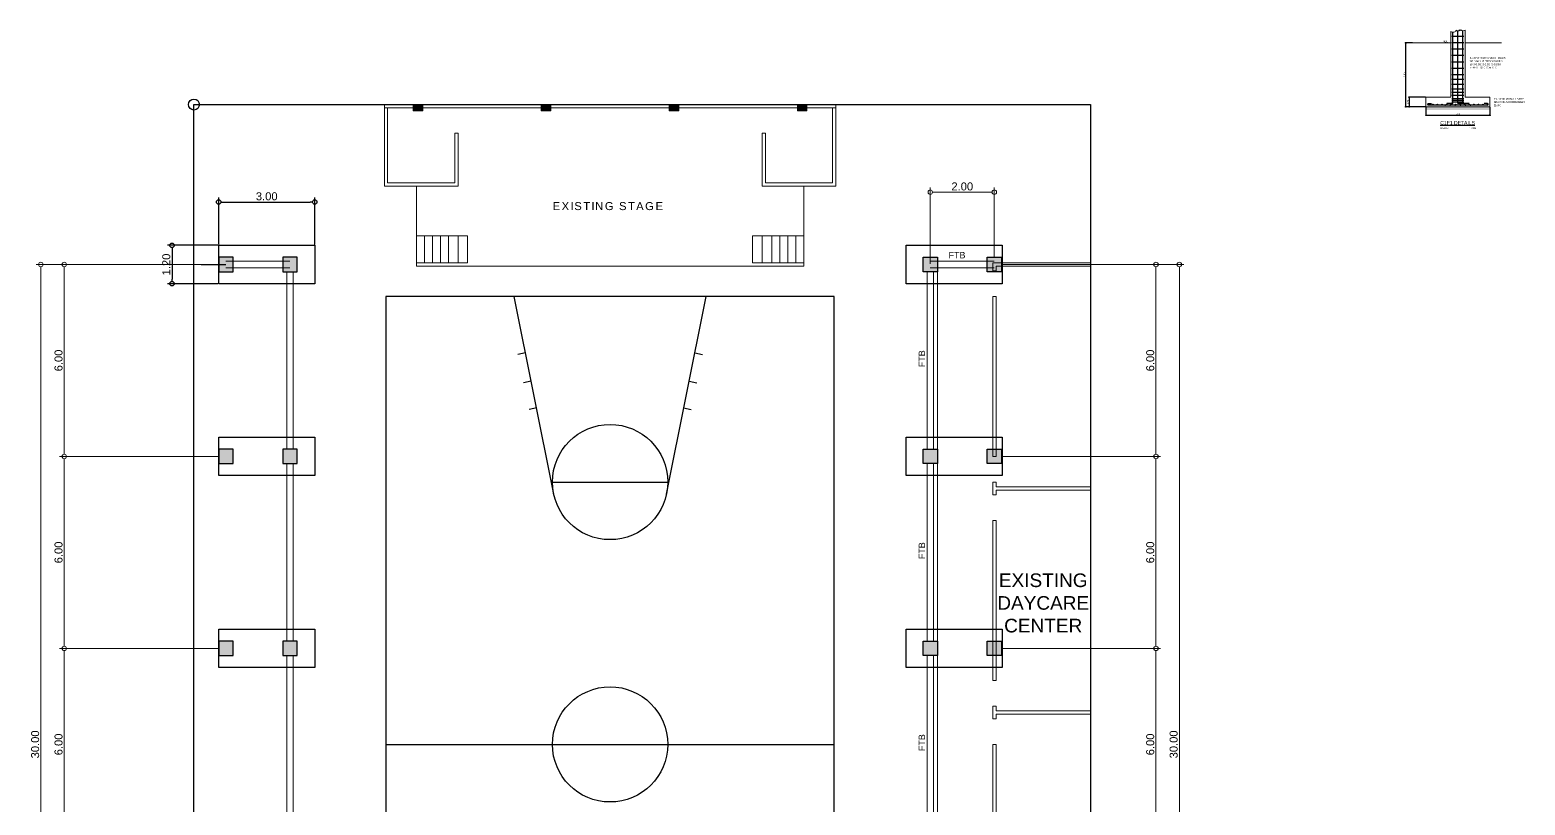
# Model space of a CAD drawing. Header units: inches. Extents: x -1369 to 1198, y -366 to 1398.
# Drawn here: x -716.52 to -669.82, y -51.2 to -26.97 of the extents above; entities that cross this region are included whole.
import ezdxf

# ---------------------------------------------------------------- set-up
doc = ezdxf.new("R2010")
doc.units = ezdxf.units.IN
doc.header["$MEASUREMENT"] = 0
doc.layers.add('BEAM', color=7, linetype='Continuous', lineweight=30, true_color=0x3838ff)
for name, color, linetype, lineweight in [('BLK_BDY', 11, 'Continuous', 13), ('dim.', 10, 'Continuous', 15), ('dimension', 1, 'Continuous', 20), ('FIXTURES AND FURNITURES', 1, 'Continuous', 20), ('FOOTING', 7, 'Continuous', 30)]:
    doc.layers.add(name, color=color, linetype=linetype, lineweight=lineweight)
for name, color, linetype in [('BUILDING', 40, 'Continuous'), ('COLM2', 7, 'Continuous'), ('dim', 8, 'Continuous'), ('FLOOR-pattern', 7, 'Continuous'), ('S-DIM', 7, 'Continuous'), ('txt', 7, 'Continuous'), ('wall', 7, 'Continuous')]:
    doc.layers.add(name, color=color, linetype=linetype)
doc.layers.add('col', color=7, linetype='Continuous', true_color=0x0a0aff)
doc.styles.get("Standard").update_dxf_attribs({"font": 'arial.ttf'})
doc.dimstyles.new('20', dxfattribs={"dimtxt": 0.05, "dimasz": 0.02, "dimexe": 0.013, "dimexo": 0.0125, "dimgap": 0.0125, "dimtad": 1, "dimzin": 0, "dimdsep": 46, "dimtxsty": 'Standard', "dimblk": 'DOTBLANK', "dimcen": 0.09, "dimclrd": 256, "dimclre": 256, "dimadec": 0, "dimazin": 0, "dimtfac": 1, "dimtix": 1, "dimtofl": 0, "dimtmove": 0, "dimatfit": 3, "dimfxl": 1, "dimtolj": 1, "dimtzin": 0, "dimlwd": -1, "dimlwe": -1, "dimarcsym": 0})
doc.dimstyles.get("Standard").update_dxf_attribs({"dimtxt": 0.25, "dimasz": 0.14, "dimexe": 0.145, "dimexo": 0.025, "dimgap": 0.05, "dimtad": 1, "dimzin": 0, "dimdsep": 46, "dimtxsty": 'Standard', "dimblk": 'DOTBLANK', "dimcen": 0.09, "dimclrd": 256, "dimclre": 256, "dimaunit": 1, "dimadec": 5, "dimazin": 0, "dimtfac": 1, "dimtix": 1, "dimtofl": 0, "dimtmove": 0, "dimatfit": 3, "dimfxl": 0, "dimtolj": 1, "dimtzin": 0, "dimlwd": -1, "dimlwe": -1, "dimarcsym": 0})

# ---------------------------------------------------------------- blocks, each defined once
blk = doc.blocks.new('bc')
at = {"color": 8, "true_color": 0x808080}
blk.add_lwpolyline([(7, 14), (-7, 14), (-7, -14), (7, -14)], close=True, dxfattribs=at)
for points in [[(-1.759, 7.817), (-3, 14)], [(1.759, 7.817), (3, 14)], [(-2.646, 12.235), (-2.887, 12.187)], [(2.646, 12.235), (2.887, 12.187)], [(-2.469, 11.353), (-2.71, 11.304)], [(2.469, 11.353), (2.71, 11.304)], [(-2.291, 10.52), (-2.532, 10.472)], [(2.291, 10.52), (2.532, 10.472)], [(1.8, 8.2), (-1.8, 8.2)], [(7, 0), (-7, 0)], [(-1.759, -7.817), (-3, -14)], [(1.759, -7.817), (3, -14)], [(1.8, -8.2), (-1.8, -8.2)], [(-2.291, -10.52), (-2.532, -10.472)], [(2.291, -10.52), (2.532, -10.472)], [(-2.469, -11.353), (-2.71, -11.304)], [(2.469, -11.353), (2.71, -11.304)], [(-2.646, -12.235), (-2.887, -12.187)], [(2.646, -12.235), (2.887, -12.187)]]:
    blk.add_lwpolyline(points, dxfattribs=at)
for centre in [(0, 8.2), (0, 0), (0, -8.2)]:
    blk.add_circle(centre, 1.8, dxfattribs=at)
blk = doc.blocks.new('2ND FLRR EX PLAN')
at = {"layer": 'COLM2', "lineweight": 13, "true_color": 0x808080}
h = blk.add_hatch(color=8, dxfattribs=at)
h.dxf.hatch_style = 1
h.paths.add_polyline_path([(207.892, -185.998), (207.892, -185.798), (208.192, -185.798), (208.192, -185.998)])
h = blk.add_hatch(color=8, dxfattribs=at)
h.dxf.hatch_style = 1
h.paths.add_polyline_path([(211.892, -185.998), (211.892, -185.798), (212.192, -185.798), (212.192, -185.998)])
h = blk.add_hatch(color=8, dxfattribs=at)
h.dxf.hatch_style = 1
h.paths.add_polyline_path([(215.892, -185.998), (215.892, -185.798), (216.192, -185.798), (216.192, -185.998)])
h = blk.add_hatch(color=8, dxfattribs=at)
h.dxf.hatch_style = 1
h.paths.add_polyline_path([(219.892, -185.998), (219.892, -185.798), (220.192, -185.798), (220.192, -185.998)])
at = {"color": 8, "lineweight": 13, "true_color": 0x808080}
for p, q in [((206.992, -185.898), (206.992, -188.349)), ((207.092, -188.249), (207.092, -185.898)), ((220.992, -188.249), (220.992, -185.898)), ((221.092, -185.898), (221.092, -188.349)), ((209.192, -188.249), (209.192, -186.698)), ((209.292, -186.698), (209.292, -188.349)), ((209.292, -188.349), (206.992, -188.349)), ((207.092, -188.249), (209.192, -188.249)), ((218.792, -188.349), (221.092, -188.349)), ((220.992, -188.249), (218.892, -188.249))]:
    blk.add_line(p, q, dxfattribs=at)
for points in [[(207.892, -185.898), (206.992, -185.898), (206.992, -185.798)], [(219.892, -185.898), (208.192, -185.898), (208.192, -185.798)], [(219.892, -185.898), (221.092, -185.898), (221.092, -185.798)], [(209.192, -186.698), (209.292, -186.698)], [(218.792, -188.349), (218.792, -186.698), (218.892, -186.698), (218.892, -188.249)], [(207.992, -190.748), (207.992, -189.898)], [(207.992, -189.898), (209.592, -189.898), (209.592, -190.748), (207.992, -190.748)], [(208.242, -190.748), (208.242, -189.898)], [(208.492, -190.748), (208.492, -189.898)], [(208.742, -190.748), (208.742, -189.898)], [(208.992, -190.748), (208.992, -189.898)], [(209.292, -190.748), (209.292, -189.898)], [(220.092, -189.898), (218.492, -189.898), (218.492, -190.748), (220.092, -190.748)], [(218.792, -190.748), (218.792, -189.898)], [(219.092, -190.748), (219.092, -189.898)], [(219.342, -190.748), (219.342, -189.898)], [(219.592, -190.748), (219.592, -189.898)], [(219.842, -190.748), (219.842, -189.898)], [(220.092, -190.748), (220.092, -189.898)], [(229.042, -190.748), (225.996, -190.748), (225.996, -190.998)], [(226.096, -190.998), (225.996, -190.998)], [(226.096, -190.998), (226.096, -190.848), (229.042, -190.848)], [(225.996, -191.798), (225.996, -196.798)], [(226.096, -191.798), (225.996, -191.798)], [(226.096, -196.798), (226.096, -191.798)], [(226.096, -196.798), (225.996, -196.798)], [(225.996, -197.598), (225.996, -197.998)], [(226.096, -197.598), (225.996, -197.598)], [(226.096, -197.998), (225.996, -197.998)], [(226.096, -197.748), (226.096, -197.598)], [(226.096, -197.748), (229.042, -197.748)], [(226.096, -197.998), (226.096, -197.848)], [(226.096, -197.848), (229.042, -197.848)], [(225.996, -198.798), (225.996, -203.798)], [(226.096, -198.798), (225.996, -198.798)], [(226.096, -203.798), (226.096, -198.798)], [(226.096, -203.798), (225.996, -203.798)], [(225.996, -204.598), (225.996, -204.998)], [(226.096, -204.598), (225.996, -204.598)], [(226.096, -204.998), (225.996, -204.998)], [(226.096, -204.748), (226.096, -204.598)], [(226.096, -204.748), (229.042, -204.748)], [(226.096, -204.848), (229.042, -204.848)], [(226.096, -204.848), (226.096, -204.998)], [(225.996, -205.798), (225.996, -210.798)], [(226.096, -205.798), (225.996, -205.798)], [(226.096, -205.798), (226.096, -210.798)], [(226.096, -210.798), (225.996, -210.798)], [(225.996, -211.598), (225.996, -213.773)], [(226.096, -211.598), (225.996, -211.598)], [(226.096, -211.598), (226.096, -211.748)], [(226.096, -211.748), (229.042, -211.748)], [(226.096, -211.848), (226.096, -213.248)], [(226.096, -211.848), (229.042, -211.848)], [(226.096, -214.723), (226.096, -213.348)], [(226.096, -213.773), (225.996, -213.773)], [(225.996, -214.573), (225.996, -216.273)], [(226.096, -214.573), (225.996, -214.573)], [(226.096, -214.723), (229.042, -214.723)], [(226.096, -214.823), (229.042, -214.823)], [(229.042, -217.223), (226.096, -217.223), (226.096, -214.823)], [(226.096, -216.273), (225.996, -216.273)], [(225.996, -217.073), (225.996, -217.323), (229.042, -217.323)], [(226.096, -217.073), (225.996, -217.073)]]:
    blk.add_lwpolyline(points, dxfattribs=at)
at = {"layer": 'COLM2', "color": 8, "lineweight": 13, "true_color": 0x808080}
for points in [[(207.892, -185.998), (207.892, -185.798), (208.192, -185.798), (208.192, -185.998)], [(211.892, -185.998), (211.892, -185.798), (212.192, -185.798), (212.192, -185.998)], [(215.892, -185.998), (215.892, -185.798), (216.192, -185.798), (216.192, -185.998)], [(219.892, -185.998), (219.892, -185.798), (220.192, -185.798), (220.192, -185.998)]]:
    blk.add_lwpolyline(points, close=True, dxfattribs=at)
at = {"layer": 'wall', "color": 8, "lineweight": 13, "true_color": 0x808080}
for points in [[(220.092, -190.848), (207.992, -190.848), (207.992, -188.349)], [(220.092, -189.898), (220.092, -188.349)], [(220.092, -190.748), (220.092, -190.848)]]:
    blk.add_lwpolyline(points, dxfattribs=at)
at = {"color": 8, "true_color": 0x808080, "rotation": 180}
blk.add_blockref('bc', (214.042, -205.798), dxfattribs=at)
at = {"color": 8, "lineweight": 13, "true_color": 0x808080, "insert": (221.2, -200.455), "char_height": 0.425, "attachment_point": 1}
blk.add_mtext_dynamic_manual_height_columns('\\pxqc;EXISTING \\PDAYCARE\\PCENTER', width=12.74092, gutter_width=1, heights=[0], dxfattribs=at)
at = {"layer": 'txt', "color": 8, "lineweight": 13, "true_color": 0x808080, "insert": (212.249, -188.848), "char_height": 0.25, "width": 3.97746, "attachment_point": 1}
blk.add_mtext('{\\T1.2;EXISTING STAGE}', dxfattribs=at)
blk = doc.blocks.new('_DotBlank')
at = {"color": 0, "linetype": 'ByBlock', "lineweight": -2}
blk.add_line((-0.5, 0), (-1, 0), dxfattribs=at)
blk.add_circle((0, 0), 0.5, dxfattribs=at)
blk = doc.blocks.new('*D791')
at = {"layer": 'Defpoints', "color": 0, "transparency": 16777216}
for p in [(-686.175, -34.298), (-686.175, -64.298), (-680.62, -64.298)]:
    blk.add_point(p, dxfattribs=at)
at = {"layer": 'dim.', "transparency": 16777216}
for p, q in [((-686.15, -34.298), (-680.475, -34.298)), ((-680.62, -34.438), (-680.62, -64.158)), ((-686.15, -64.298), (-680.475, -64.298))]:
    blk.add_line(p, q, dxfattribs=at)
at = {"layer": 'dim.', "transparency": 16777216, "xscale": 0.14, "yscale": 0.14, "zscale": 0.14}
for p, rotation in [((-680.62, -34.298), 90), ((-680.62, -64.298), 270)]:
    blk.add_blockref('_DotBlank', p, dxfattribs=dict(at, rotation=rotation))
at = {"layer": 'dim.', "color": 0, "transparency": 16777216, "insert": (-680.797, -49.298), "char_height": 0.25, "attachment_point": 5, "rotation": 90}
blk.add_mtext('\\A1;30.00', dxfattribs=at)
blk = doc.blocks.new('*D782')
at = {"layer": 'Defpoints', "color": 0, "transparency": 16777216}
for p in [(-686.175, -46.298), (-686.175, -52.298), (-681.351, -52.298)]:
    blk.add_point(p, dxfattribs=at)
at = {"layer": 'dim.', "transparency": 16777216}
for p, q in [((-686.15, -46.298), (-681.206, -46.298)), ((-681.351, -46.438), (-681.351, -52.158)), ((-686.15, -52.298), (-681.206, -52.298))]:
    blk.add_line(p, q, dxfattribs=at)
at = {"layer": 'dim.', "transparency": 16777216, "xscale": 0.14, "yscale": 0.14, "zscale": 0.14}
for p, rotation in [((-681.351, -46.298), 90), ((-681.351, -52.298), 270)]:
    blk.add_blockref('_DotBlank', p, dxfattribs=dict(at, rotation=rotation))
at = {"layer": 'dim.', "color": 0, "transparency": 16777216, "insert": (-681.528, -49.298), "char_height": 0.25, "attachment_point": 5, "rotation": 90}
blk.add_mtext('\\A1;6.00', dxfattribs=at)
blk = doc.blocks.new('*D783')
at = {"layer": 'Defpoints', "color": 0, "transparency": 16777216}
for p in [(-686.175, -40.298), (-686.175, -46.298), (-681.351, -46.298)]:
    blk.add_point(p, dxfattribs=at)
at = {"layer": 'dim.', "transparency": 16777216}
for p, q in [((-686.15, -40.298), (-681.206, -40.298)), ((-681.351, -40.438), (-681.351, -46.158)), ((-686.15, -46.298), (-681.206, -46.298))]:
    blk.add_line(p, q, dxfattribs=at)
at = {"layer": 'dim.', "transparency": 16777216, "xscale": 0.14, "yscale": 0.14, "zscale": 0.14}
for p, rotation in [((-681.351, -40.298), 90), ((-681.351, -46.298), 270)]:
    blk.add_blockref('_DotBlank', p, dxfattribs=dict(at, rotation=rotation))
at = {"layer": 'dim.', "color": 0, "transparency": 16777216, "insert": (-681.528, -43.298), "char_height": 0.25, "attachment_point": 5, "rotation": 90}
blk.add_mtext('\\A1;6.00', dxfattribs=at)
blk = doc.blocks.new('*D784')
at = {"layer": 'Defpoints', "color": 0, "transparency": 16777216}
for p in [(-686.175, -34.298), (-686.175, -40.298), (-681.351, -40.298)]:
    blk.add_point(p, dxfattribs=at)
at = {"layer": 'dim.', "transparency": 16777216}
for p, q in [((-686.15, -34.298), (-681.206, -34.298)), ((-681.351, -34.438), (-681.351, -40.158)), ((-686.15, -40.298), (-681.206, -40.298))]:
    blk.add_line(p, q, dxfattribs=at)
at = {"layer": 'dim.', "transparency": 16777216, "xscale": 0.14, "yscale": 0.14, "zscale": 0.14}
for p, rotation in [((-681.351, -34.298), 90), ((-681.351, -40.298), 270)]:
    blk.add_blockref('_DotBlank', p, dxfattribs=dict(at, rotation=rotation))
at = {"layer": 'dim.', "color": 0, "transparency": 16777216, "insert": (-681.528, -37.298), "char_height": 0.25, "attachment_point": 5, "rotation": 90}
blk.add_mtext('\\A1;6.00', dxfattribs=at)
blk = doc.blocks.new('*D786')
at = {"layer": 'Defpoints', "color": 0, "transparency": 16777216}
for p in [(-686.4, -32.038), (-686.4, -34.073), (-688.4, -34.298)]:
    blk.add_point(p, dxfattribs=at)
at = {"layer": 'dim.', "transparency": 16777216}
for p, q in [((-688.4, -34.273), (-688.4, -31.893)), ((-688.26, -32.038), (-686.54, -32.038)), ((-686.4, -34.048), (-686.4, -31.893))]:
    blk.add_line(p, q, dxfattribs=at)
at = {"layer": 'dim.', "transparency": 16777216, "xscale": 0.14, "yscale": 0.14, "zscale": 0.14, "rotation": 180}
blk.add_blockref('_DotBlank', (-688.4, -32.038), dxfattribs=at)
at = {"layer": 'dim.', "transparency": 16777216, "xscale": 0.14, "yscale": 0.14, "zscale": 0.14}
blk.add_blockref('_DotBlank', (-686.4, -32.038), dxfattribs=at)
at = {"layer": 'dim.', "color": 0, "transparency": 16777216, "insert": (-687.4, -31.86), "char_height": 0.25, "attachment_point": 5}
blk.add_mtext('\\A1;2.00', dxfattribs=at)
blk = doc.blocks.new('*D787')
at = {"layer": 'Defpoints', "color": 0, "transparency": 16777216}
for p in [(-673.55, -27.37), (-673.325, -27.37), (-673.284, -29.37)]:
    blk.add_point(p, dxfattribs=at)
at = {"layer": 'dim', "transparency": 16777216}
for p, q in [((-673.337, -27.37), (-673.563, -27.37)), ((-673.55, -29.35), (-673.55, -27.39)), ((-673.296, -29.37), (-673.563, -29.37))]:
    blk.add_line(p, q, dxfattribs=at)
at = {"layer": 'dim', "transparency": 16777216, "xscale": 0.02, "yscale": 0.02, "zscale": 0.02}
for p, rotation in [((-673.55, -27.37), 90), ((-673.55, -29.37), 270)]:
    blk.add_blockref('_DotBlank', p, dxfattribs=dict(at, rotation=rotation))
at = {"layer": 'dim', "color": 0, "transparency": 16777216, "insert": (-673.588, -28.37), "char_height": 0.05, "attachment_point": 5, "rotation": 90}
blk.add_mtext('\\A1;2.00', dxfattribs=at)
blk = doc.blocks.new('*D788')
at = {"layer": 'Defpoints', "color": 0, "transparency": 16777216}
for p in [(-673.442, -29.37), (-672.919, -29.07), (-672.919, -29.37)]:
    blk.add_point(p, dxfattribs=at)
at = {"layer": 'dim', "transparency": 16777216}
for p, q in [((-672.932, -29.07), (-673.455, -29.07)), ((-672.932, -29.37), (-673.455, -29.37)), ((-673.442, -29.09), (-673.442, -29.35))]:
    blk.add_line(p, q, dxfattribs=at)
at = {"layer": 'dim', "transparency": 16777216, "xscale": 0.02, "yscale": 0.02, "zscale": 0.02}
for p, rotation in [((-673.442, -29.07), 90), ((-673.442, -29.37), 270)]:
    blk.add_blockref('_DotBlank', p, dxfattribs=dict(at, rotation=rotation))
at = {"layer": 'dim', "color": 0, "transparency": 16777216, "insert": (-673.48, -29.22), "char_height": 0.05, "attachment_point": 5, "rotation": 90}
blk.add_mtext('\\A1;0.30', dxfattribs=at)
blk = doc.blocks.new('*D793')
at = {"layer": 'Defpoints', "color": 0, "transparency": 16777216}
for p in [(-672.919, -29.37), (-670.919, -29.37), (-670.919, -29.636)]:
    blk.add_point(p, dxfattribs=at)
at = {"layer": 'dim', "transparency": 16777216}
for p, q in [((-672.919, -29.382), (-672.919, -29.649)), ((-670.919, -29.382), (-670.919, -29.649)), ((-672.899, -29.636), (-670.939, -29.636))]:
    blk.add_line(p, q, dxfattribs=at)
at = {"layer": 'dim', "transparency": 16777216, "xscale": 0.02, "yscale": 0.02, "zscale": 0.02, "rotation": 180}
blk.add_blockref('_DotBlank', (-672.919, -29.636), dxfattribs=at)
at = {"layer": 'dim', "transparency": 16777216, "xscale": 0.02, "yscale": 0.02, "zscale": 0.02}
blk.add_blockref('_DotBlank', (-670.919, -29.636), dxfattribs=at)
at = {"layer": 'dim', "color": 0, "transparency": 16777216, "insert": (-671.919, -29.597), "char_height": 0.05, "attachment_point": 5}
blk.add_mtext('\\A1;2.00', dxfattribs=at)
blk = doc.blocks.new('*D854')
at = {"layer": 'Defpoints', "color": 0, "transparency": 16777216}
for p in [(-710.625, -34.298), (-716.18, -64.298), (-710.625, -64.298)]:
    blk.add_point(p, dxfattribs=at)
at = {"layer": 'dim.', "transparency": 16777216}
for p, q in [((-710.65, -34.298), (-716.325, -34.298)), ((-716.18, -34.438), (-716.18, -64.158)), ((-710.65, -64.298), (-716.325, -64.298))]:
    blk.add_line(p, q, dxfattribs=at)
at = {"layer": 'dim.', "transparency": 16777216, "xscale": 0.14, "yscale": 0.14, "zscale": 0.14}
for p, rotation in [((-716.18, -34.298), 90), ((-716.18, -64.298), 270)]:
    blk.add_blockref('_DotBlank', p, dxfattribs=dict(at, rotation=rotation))
at = {"layer": 'dim.', "color": 0, "transparency": 16777216, "insert": (-716.358, -49.298), "char_height": 0.25, "attachment_point": 5, "rotation": 90}
blk.add_mtext('\\A1;30.00', dxfattribs=at)
blk = doc.blocks.new('*D850')
at = {"layer": 'Defpoints', "color": 0, "transparency": 16777216}
for p in [(-710.625, -46.298), (-715.449, -52.298), (-710.625, -52.298)]:
    blk.add_point(p, dxfattribs=at)
at = {"layer": 'dim.', "transparency": 16777216}
for p, q in [((-710.65, -46.298), (-715.594, -46.298)), ((-715.449, -46.438), (-715.449, -52.158)), ((-710.65, -52.298), (-715.594, -52.298))]:
    blk.add_line(p, q, dxfattribs=at)
at = {"layer": 'dim.', "transparency": 16777216, "xscale": 0.14, "yscale": 0.14, "zscale": 0.14}
for p, rotation in [((-715.449, -46.298), 90), ((-715.449, -52.298), 270)]:
    blk.add_blockref('_DotBlank', p, dxfattribs=dict(at, rotation=rotation))
at = {"layer": 'dim.', "color": 0, "transparency": 16777216, "insert": (-715.627, -49.298), "char_height": 0.25, "attachment_point": 5, "rotation": 90}
blk.add_mtext('\\A1;6.00', dxfattribs=at)
blk = doc.blocks.new('*D851')
at = {"layer": 'Defpoints', "color": 0, "transparency": 16777216}
for p in [(-710.625, -40.298), (-715.449, -46.298), (-710.625, -46.298)]:
    blk.add_point(p, dxfattribs=at)
at = {"layer": 'dim.', "transparency": 16777216}
for p, q in [((-710.65, -40.298), (-715.594, -40.298)), ((-715.449, -40.438), (-715.449, -46.158)), ((-710.65, -46.298), (-715.594, -46.298))]:
    blk.add_line(p, q, dxfattribs=at)
at = {"layer": 'dim.', "transparency": 16777216, "xscale": 0.14, "yscale": 0.14, "zscale": 0.14}
for p, rotation in [((-715.449, -40.298), 90), ((-715.449, -46.298), 270)]:
    blk.add_blockref('_DotBlank', p, dxfattribs=dict(at, rotation=rotation))
at = {"layer": 'dim.', "color": 0, "transparency": 16777216, "insert": (-715.627, -43.298), "char_height": 0.25, "attachment_point": 5, "rotation": 90}
blk.add_mtext('\\A1;6.00', dxfattribs=at)
blk = doc.blocks.new('*D852')
at = {"layer": 'Defpoints', "color": 0, "transparency": 16777216}
for p in [(-710.625, -34.298), (-715.449, -40.298), (-710.625, -40.298)]:
    blk.add_point(p, dxfattribs=at)
at = {"layer": 'dim.', "transparency": 16777216}
for p, q in [((-710.65, -34.298), (-715.594, -34.298)), ((-715.449, -34.438), (-715.449, -40.158)), ((-710.65, -40.298), (-715.594, -40.298))]:
    blk.add_line(p, q, dxfattribs=at)
at = {"layer": 'dim.', "transparency": 16777216, "xscale": 0.14, "yscale": 0.14, "zscale": 0.14}
for p, rotation in [((-715.449, -34.298), 90), ((-715.449, -40.298), 270)]:
    blk.add_blockref('_DotBlank', p, dxfattribs=dict(at, rotation=rotation))
at = {"layer": 'dim.', "color": 0, "transparency": 16777216, "insert": (-715.627, -37.298), "char_height": 0.25, "attachment_point": 5, "rotation": 90}
blk.add_mtext('\\A1;6.00', dxfattribs=at)
blk = doc.blocks.new('*D882')
at = {"layer": 'Defpoints', "color": 0, "transparency": 16777216}
for p in [(-707.625, -32.346), (-710.625, -33.698), (-707.625, -33.698)]:
    blk.add_point(p, dxfattribs=at)
at = {"layer": 'S-DIM', "transparency": 16777216}
for p, q in [((-710.625, -33.673), (-710.625, -32.201)), ((-707.625, -33.673), (-707.625, -32.201)), ((-710.485, -32.346), (-707.765, -32.346))]:
    blk.add_line(p, q, dxfattribs=at)
at = {"layer": 'S-DIM', "transparency": 16777216, "xscale": 0.14, "yscale": 0.14, "zscale": 0.14, "rotation": 180}
blk.add_blockref('_DotBlank', (-710.625, -32.346), dxfattribs=at)
at = {"layer": 'S-DIM', "transparency": 16777216, "xscale": 0.14, "yscale": 0.14, "zscale": 0.14}
blk.add_blockref('_DotBlank', (-707.625, -32.346), dxfattribs=at)
at = {"layer": 'S-DIM', "color": 0, "transparency": 16777216, "insert": (-709.125, -32.168), "char_height": 0.25, "attachment_point": 5}
blk.add_mtext('\\A1;3.00', dxfattribs=at)
blk = doc.blocks.new('*D883')
at = {"layer": 'Defpoints', "color": 0, "transparency": 16777216}
for p in [(-710.625, -33.698), (-712.083, -34.898), (-710.625, -34.898)]:
    blk.add_point(p, dxfattribs=at)
at = {"layer": 'S-DIM', "transparency": 16777216}
for p, q in [((-710.65, -33.698), (-712.228, -33.698)), ((-712.083, -33.838), (-712.083, -34.758)), ((-710.65, -34.898), (-712.228, -34.898))]:
    blk.add_line(p, q, dxfattribs=at)
at = {"layer": 'S-DIM', "transparency": 16777216, "xscale": 0.14, "yscale": 0.14, "zscale": 0.14}
for p, rotation in [((-712.083, -33.698), 90), ((-712.083, -34.898), 270)]:
    blk.add_blockref('_DotBlank', p, dxfattribs=dict(at, rotation=rotation))
at = {"layer": 'S-DIM', "color": 0, "transparency": 16777216, "insert": (-712.261, -34.298), "char_height": 0.25, "attachment_point": 5, "rotation": 90}
blk.add_mtext('\\A1;1.20', dxfattribs=at)

msp = doc.modelspace()

# ---------------------------------------------------------------- hatches: boundary and pattern name
at = {"layer": 'col', "transparency": 33554687}
h = msp.add_hatch(color=256, dxfattribs=at)
h.dxf.hatch_style = 1
h.paths.add_polyline_path([(-708.175, -64.0734), (-708.625, -64.0734), (-708.625, -64.5234), (-708.175, -64.5234)])
h.paths.add_polyline_path([(-710.175, -64.0734), (-710.625, -64.0734), (-710.625, -64.5234), (-710.175, -64.5234)])
h.paths.add_polyline_path([(-708.175, -58.0734), (-708.625, -58.0734), (-708.625, -58.5234), (-708.175, -58.5234)])
h.paths.add_polyline_path([(-710.175, -58.0734), (-710.625, -58.0734), (-710.625, -58.5234), (-710.175, -58.5234)])
h.paths.add_polyline_path([(-708.175, -52.0734), (-708.625, -52.0734), (-708.625, -52.5234), (-708.175, -52.5234)])
h.paths.add_polyline_path([(-710.175, -52.0734), (-710.625, -52.0734), (-710.625, -52.5234), (-710.175, -52.5234)])
h.paths.add_polyline_path([(-708.175, -46.0734), (-708.625, -46.0734), (-708.625, -46.5234), (-708.175, -46.5234)])
h.paths.add_polyline_path([(-710.175, -46.0734), (-710.625, -46.0734), (-710.625, -46.5234), (-710.175, -46.5234)])
h.paths.add_polyline_path([(-708.175, -40.0734), (-708.625, -40.0734), (-708.625, -40.5234), (-708.175, -40.5234)])
h.paths.add_polyline_path([(-710.175, -40.0734), (-710.625, -40.0734), (-710.625, -40.5234), (-710.175, -40.5234)])
h.paths.add_polyline_path([(-708.175, -34.0734), (-708.625, -34.0734), (-708.625, -34.5234), (-708.175, -34.5234)])
h.paths.add_polyline_path([(-710.175, -34.0734), (-710.625, -34.0734), (-710.625, -34.5234), (-710.175, -34.5234)])
h = msp.add_hatch(color=256, dxfattribs=at)
h.dxf.hatch_style = 1
h.paths.add_polyline_path([(-688.625, -64.0734), (-688.175, -64.0734), (-688.175, -64.5234), (-688.625, -64.5234)])
h.paths.add_polyline_path([(-686.625, -64.0734), (-686.175, -64.0734), (-686.175, -64.5234), (-686.625, -64.5234)])
h.paths.add_polyline_path([(-688.625, -58.0734), (-688.175, -58.0734), (-688.175, -58.5234), (-688.625, -58.5234)])
h.paths.add_polyline_path([(-686.625, -58.0734), (-686.175, -58.0734), (-686.175, -58.5234), (-686.625, -58.5234)])
h.paths.add_polyline_path([(-688.625, -52.0734), (-688.175, -52.0734), (-688.175, -52.5234), (-688.625, -52.5234)])
h.paths.add_polyline_path([(-686.625, -52.0734), (-686.175, -52.0734), (-686.175, -52.5234), (-686.625, -52.5234)])
h.paths.add_polyline_path([(-688.625, -46.0734), (-688.175, -46.0734), (-688.175, -46.5234), (-688.625, -46.5234)])
h.paths.add_polyline_path([(-686.625, -46.0734), (-686.175, -46.0734), (-686.175, -46.5234), (-686.625, -46.5234)])
h.paths.add_polyline_path([(-688.625, -40.0734), (-688.175, -40.0734), (-688.175, -40.5234), (-688.625, -40.5234)])
h.paths.add_polyline_path([(-686.625, -40.0734), (-686.175, -40.0734), (-686.175, -40.5234), (-686.625, -40.5234)])
h.paths.add_polyline_path([(-688.625, -34.0734), (-688.175, -34.0734), (-688.175, -34.5234), (-688.625, -34.5234)])
h.paths.add_polyline_path([(-686.625, -34.0734), (-686.175, -34.0734), (-686.175, -34.5234), (-686.625, -34.5234)])
at = {"layer": 'FLOOR-pattern', "true_color": 0x808080, "transparency": 33554687}
h = msp.add_hatch(dxfattribs=at)
h.set_pattern_fill('GRAVEL', color=8, scale=0.1)
h.set_pattern_definition([(228.0127875, (-941.564925, 180.991169), (-0.8, -0.9), [0.0134536, -1.331908805]), (184.9697407, (-941.573925, 180.9811688), (1.2, 0.1), [0.0230868, -2.285592476]), (132.510447, (-941.596925, 180.979169), (1, -1.1), [0.0162788, -1.61160326]), (267.273689, (-941.635925, 180.9541688), (0.1, 2), [0.0210238, -2.081355804]), (292.8336542, (-941.636925, 180.9331688), (-0.5, 1.2), [0.0206155, -2.040937313]), (357.273689, (-941.628925, 180.9141688), (-2, 0.1), [0.0210238, -2.081355804]), (37.6942405, (-941.607925, 180.9131688), (-1.3, -1), [0.0278029, -2.752484855]), (72.2553284, (-941.585925, 180.9301688), (0.7, 2.2), [0.0262488, -2.59863215]), (121.4295656, (-941.577925, 180.9551688), (-0.8, 1.3), [0.021095, -2.08840731]), (175.2363583, (-941.588925, 180.973169), (1.1, -0.1), [0.0240832, -1.180076258]), (222.3974378, (-941.612925, 180.9751688), (-1.2, -1.1), [0.0311448, -3.0833375]), (138.8140748, (-941.536925, 180.953169), (-0.7, 0.6), [0.0106301, -1.05238448]), (171.4692344, (-941.544925, 180.9601688), (1.3, -0.2), [0.0202237, -2.002151142]), (225, (-941.564925, 180.96317), (-1e-17, -0.1), [0.0141421, -0.127279256]), (203.1985905, (-941.571925, 180.975169), (0.5, 0.2), [0.0076158, -0.75396151]), (291.8014095, (-941.578925, 180.972169), (-0.1, 0.3), [0.0107703, -0.52774618]), (30.9637565, (-941.574925, 180.962169), (0.3, 0.2), [0.0174929, -0.56560229]), (161.565051, (-941.559925, 180.97117), (0.2, -0.1), [0.0126491, -0.303578666]), (16.3895403, (-941.636925, 180.972169), (1, 0.3), [0.01772, -1.754284515]), (70.346176, (-941.619925, 180.977169), (-0.4, -1.1), [0.0148661, -1.471740775]), (293.1985905, (-941.559925, 180.991169), (-0.2, 0.5), [0.0152315, -0.74634581]), (343.6104597, (-941.553925, 180.977169), (-1, 0.3), [0.01772, -1.754284515]), (339.4439548, (-941.636925, 180.910169), (-0.5, 0.2), [0.017088, -0.837312375]), (294.7751406, (-941.620925, 180.904169), (-0.5, 1.1), [0.0143178, -1.417464306]), (66.8014095, (-941.558925, 180.891169), (0.2, 0.5), [0.0152315, -0.74634581]), (17.3540246, (-941.552925, 180.905169), (-1.3, -0.4), [0.0167631, -1.65954236]), (69.4439548, (-941.607925, 180.891169), (-0.2, -0.5), [0.008544, -0.845856375]), (101.3099325, (-941.564925, 180.891169), (-0.1, 0.4), [0.005099, -0.50480295]), (165.9637565, (-941.565925, 180.896169), (0.3, -0.1), [0.0206155, -0.391695063]), (186.009006, (-941.585925, 180.901169), (1, 0.1), [0.019105, -1.891392317]), (303.6900675, (-941.574925, 180.95317), (-0.1, 0.2), [0.0144222, -0.346132928]), (353.1572266, (-941.566925, 180.9411688), (1.7, -0.2), [0.0251794, -2.492756262]), (60.945396, (-941.541925, 180.938169), (-0.4, -0.7), [0.0102956, -1.019267414]), (90, (-941.53693, 180.94717), (-0.1, 0.1), [0.006, -0.094]), (120.2564372, (-941.587925, 180.904169), (0.4, -0.7), [0.0138924, -1.375352]), (48.0127875, (-941.594925, 180.916169), (0.8, 0.9), [0.0269072, -1.318455205]), (0, (-941.57693, 180.93617), (0.1, 0.1), [0.026, -0.074]), (325.3048465, (-941.550925, 180.936169), (1, -0.7), [0.0158114, -1.56532743]), (254.054604, (-941.537925, 180.927169), (-0.1, -0.4), [0.0145602, -0.71345079]), (207.6459754, (-941.541925, 180.9131688), (-1.9, -1), [0.0237065, -2.346947418]), (175.4260787, (-941.562925, 180.9021688), (-1.3, 0.1), [0.0250799, -2.48290734])])
h.paths.add_polyline_path([(-672.919, -29.3695), (-670.919, -29.3695), (-670.919, -29.4696), (-672.919, -29.4696)])

# ---------------------------------------------------------------- linework, layer by layer
for p, q in [((-672.081, -29.257), (-672.081, -27.0393)), ((-671.9224, -29.257), (-671.9224, -26.9933)), ((-671.7637, -29.257), (-671.7637, -26.9924)), ((-671.7387, -27.1695), (-672.106, -27.1695)), ((-671.7387, -27.3695), (-672.106, -27.3695)), ((-671.7387, -27.5695), (-672.106, -27.5695)), ((-671.7387, -27.7695), (-672.106, -27.7695)), ((-671.7387, -27.9695), (-672.106, -27.9695)), ((-671.7387, -28.1695), (-672.106, -28.1695)), ((-671.7387, -28.3695), (-672.106, -28.3695)), ((-671.7387, -28.5195), (-672.106, -28.5195)), ((-671.7387, -28.6695), (-672.106, -28.6695)), ((-671.7387, -28.8195), (-672.106, -28.8195)), ((-671.7387, -28.9195), (-672.106, -28.9195)), ((-672.844, -29.2695), (-672.744, -29.2695)), ((-670.994, -29.3195), (-672.844, -29.3195)), ((-672.0935, -29.2695), (-672.2698, -29.2695)), ((-671.7387, -29.0195), (-672.106, -29.0195)), ((-671.7387, -29.1195), (-672.106, -29.1195)), ((-671.7387, -29.1695), (-672.106, -29.1695)), ((-671.7387, -29.2195), (-672.106, -29.2195)), ((-671.7224, -29.2695), (-671.9099, -29.2695)), ((-671.5637, -29.2695), (-671.7512, -29.2695)), ((-670.994, -29.2695), (-671.094, -29.2695))]:
    msp.add_line(p, q)
at = {"color": 7}
msp.add_lwpolyline([(-711.4, -66.7983), (-711.4, -29.2984), (-683.4, -29.2984), (-683.4, -66.7983)], close=True, dxfattribs=at)
for points in [[(-707.625, -33.6984), (-707.625, -34.8984), (-710.625, -34.8984), (-710.625, -33.6984)], [(-686.152, -33.6984), (-686.152, -34.8984), (-689.152, -34.8984), (-689.152, -33.6984)], [(-707.625, -39.6984), (-707.625, -40.8984), (-710.625, -40.8984), (-710.625, -39.6984)], [(-686.152, -39.6984), (-686.152, -40.8984), (-689.152, -40.8984), (-689.152, -39.6984)], [(-707.625, -45.6984), (-707.625, -46.8984), (-710.625, -46.8984), (-710.625, -45.6984)], [(-686.152, -45.6984), (-686.152, -46.8984), (-689.152, -46.8984), (-689.152, -45.6984)]]:
    msp.add_lwpolyline(points, close=True)
at = {"color": 1}
msp.add_circle((-711.4, -29.2984), 0.1713, dxfattribs=at)
for centre in [(-672.844, -29.2945), (-672.7017, -29.2945), (-672.5594, -29.2945), (-670.994, -29.2945)]:
    msp.add_circle(centre, 0.008)
at = {"transparency": 33554687}
for centre in [(-672.4171, -29.2945), (-672.2748, -29.2945), (-672.1325, -29.2945), (-671.9902, -29.2945), (-671.8479, -29.2945), (-671.7056, -29.2945), (-671.5633, -29.2945), (-671.4209, -29.2945), (-671.2786, -29.2945), (-671.1363, -29.2945)]:
    msp.add_circle(centre, 0.008, dxfattribs=at)
for centre, radius, start, end in [((-672.844, -29.2945), 0.025, 90, 270), ((-672.0935, -29.257), 0.0125, 270, 0), ((-671.9099, -29.257), 0.0125, 180, 270), ((-671.7512, -29.257), 0.0125, 180, 270), ((-670.994, -29.2945), 0.025, 270, 90)]:
    msp.add_arc(centre, radius, start, end)
for p in [(-672.3176, -29.3195), (-672.1595, -29.3195), (-672.0014, -29.3195), (-671.8433, -29.3195), (-671.6852, -29.3195), (-671.5271, -29.3195)]:
    msp.add_point(p, dxfattribs=at)
at = {"layer": 'BEAM', "lineweight": 18, "ltscale": 8}
for p, q in [((-710.4, -34.1984), (-708.4, -34.1984)), ((-710.4, -34.3984), (-708.4, -34.3984)), ((-688.4, -34.1984), (-686.4, -34.1984)), ((-688.4, -34.3984), (-686.4, -34.3984))]:
    msp.add_line(p, q, dxfattribs=at)
for points in [[(-708.5, -40.0734), (-708.5, -34.5234)], [(-708.3, -40.0734), (-708.3, -34.5234)], [(-688.5, -40.0734), (-688.5, -34.5234)], [(-688.3, -40.0734), (-688.3, -34.5234)], [(-708.5, -46.0734), (-708.5, -40.5234)], [(-708.3, -46.0734), (-708.3, -40.5234)], [(-688.5, -46.0734), (-688.5, -40.5234)], [(-688.3, -46.0734), (-688.3, -40.5234)], [(-708.5, -52.0734), (-708.5, -46.5234)], [(-708.3, -52.0734), (-708.3, -46.5234)], [(-688.5, -52.0734), (-688.5, -46.5234)], [(-688.3, -52.0734), (-688.3, -46.5234)]]:
    msp.add_lwpolyline(points, dxfattribs=at)
at = {"layer": 'BLK_BDY'}
msp.add_line((-688.175, -34.1984), (-688.175, -64.3984), dxfattribs=at)
at = {"layer": 'BUILDING'}
msp.add_line((-711.175, -34.2984), (-710.4, -34.2984), dxfattribs=at)
at = {"layer": 'col'}
for points in [[(-710.175, -34.0734), (-710.625, -34.0734), (-710.625, -34.5234), (-710.175, -34.5234)], [(-708.175, -34.0734), (-708.625, -34.0734), (-708.625, -34.5234), (-708.175, -34.5234)], [(-688.625, -34.0734), (-688.175, -34.0734), (-688.175, -34.5234), (-688.625, -34.5234)], [(-686.625, -34.0734), (-686.175, -34.0734), (-686.175, -34.5234), (-686.625, -34.5234)], [(-710.175, -40.0734), (-710.625, -40.0734), (-710.625, -40.5234), (-710.175, -40.5234)], [(-708.175, -40.0734), (-708.625, -40.0734), (-708.625, -40.5234), (-708.175, -40.5234)], [(-688.625, -40.0734), (-688.175, -40.0734), (-688.175, -40.5234), (-688.625, -40.5234)], [(-686.625, -40.0734), (-686.175, -40.0734), (-686.175, -40.5234), (-686.625, -40.5234)], [(-710.175, -46.0734), (-710.625, -46.0734), (-710.625, -46.5234), (-710.175, -46.5234)], [(-708.175, -46.0734), (-708.625, -46.0734), (-708.625, -46.5234), (-708.175, -46.5234)], [(-688.625, -46.0734), (-688.175, -46.0734), (-688.175, -46.5234), (-688.625, -46.5234)], [(-686.625, -46.0734), (-686.175, -46.0734), (-686.175, -46.5234), (-686.625, -46.5234)]]:
    msp.add_lwpolyline(points, close=True, dxfattribs=at)
at = {"layer": 'FIXTURES AND FURNITURES', "color": 7}
for p, q in [((-673.3248, -27.3695), (-672.144, -27.3695)), ((-671.694, -27.3695), (-670.5524, -27.3695))]:
    msp.add_line(p, q, dxfattribs=at)
at = {"layer": 'FOOTING', "color": 1, "lineweight": 13}
msp.add_lwpolyline([(-671.694, -26.9717), (-671.694, -29.0695), (-670.919, -29.0695), (-670.919, -29.3695), (-672.919, -29.3695), (-672.919, -29.0695), (-672.144, -29.0695), (-672.144, -27.0152)], dxfattribs=at)
msp.add_lwpolyline([(-672.144, -27.0152, 0.4655281), (-671.9645, -26.9748, 0.5205671), (-671.9215, -26.9928, 0.5205671), (-671.8746, -26.9686, 0.5205671), (-671.8246, -26.9655, 0.3682459), (-671.694, -26.9717, 0.0786986)], format="xyb", dxfattribs=at)

# ---------------------------------------------------------------- block references
msp.add_blockref('2ND FLRR EX PLAN', (-912.442, 156.5))

# ---------------------------------------------------------------- texts
at = {"attachment_point": 1}
for s, insert, char_height, width in [('NGL', (-672.395, -27.2973), 0.05625, 0.588587), ('{\\LC1F1 DETAILS}', (-672.4691, -29.8136), 0.1125, 1.177174), ('SCALE:', (-672.4818, -30.0098), 0.05625, 0.588587), ('1:20M', (-671.5655, -30.0098), 0.05625, 0.588587)]:
    msp.add_mtext(s, dxfattribs=dict(at, insert=insert, char_height=char_height, width=width))
at = {"insert": (-687.8289, -33.9038), "char_height": 0.2, "attachment_point": 1}
msp.add_mtext_dynamic_manual_height_columns('FTB', width=0.611407, gutter_width=1, heights=[0], dxfattribs=at)
at = {"char_height": 0.2, "attachment_point": 1, "rotation": 90}
for insert in [(-688.7618, -37.508), (-688.7618, -43.508), (-688.7618, -49.508)]:
    msp.add_mtext_dynamic_manual_height_columns('FTB', width=0.611407, gutter_width=1, heights=[0], dxfattribs=dict(at, insert=insert))
at = {"layer": 'dimension', "color": 7, "char_height": 0.06, "attachment_point": 1}
for s, insert in [('\\P8-16mm %%C DSB VERT. BARS\\PW/ 10mm %%C TIES SPACED \\P@ 3-0.05; 3-0.10; 3-0.15m\\P& REST @ 0.20m O.C', (-671.5475, -27.7113)), ('\\pxql;14-16mm %%C MATT BARS \\PSPACED ACCORDINGLY \\P(B.W.)', (-670.8013, -29.0912))]:
    msp.add_mtext(s, dxfattribs=dict(at, insert=insert))

# ---------------------------------------------------------------- dimensions: what is measured, and where the dimension line sits
at = {"layer": 'dim', "color": 0}
for base, p1, p2, picture, middle in [((-673.5502, -27.3695), (-673.2838, -29.3695), (-673.3248, -27.3695), '*D787', (-673.5882, -28.3695)), ((-673.442, -29.3695), (-672.919, -29.0695), (-672.919, -29.3695), '*D788', (-673.48, -29.2195))]:
    dim = msp.add_linear_dim(base=base, p1=p1, p2=p2, angle=90, dimstyle='20', dxfattribs=at)
    dim.commit()
    dim.dimension.update_dxf_attribs({"geometry": picture, "text_midpoint": middle})
dim = msp.add_linear_dim(base=(-670.919, -29.6355), p1=(-672.919, -29.3695), p2=(-670.919, -29.3695), text='2.00', dimstyle='20', dxfattribs=at)
dim.commit()
dim.dimension.update_dxf_attribs({"geometry": '*D793', "text_midpoint": (-671.919, -29.5975)})
at = {"layer": 'dim.', "color": 0}
dim = msp.add_linear_dim(base=(-686.4, -32.0376), p1=(-688.4, -34.2984), p2=(-686.4, -34.0734), dimstyle='Standard', dxfattribs=at)
dim.commit()
dim.dimension.update_dxf_attribs({"geometry": '*D786', "text_midpoint": (-687.4, -31.86)})
for base, p1, p2, picture, middle in [((-716.1804, -64.2984), (-710.625, -34.2984), (-710.625, -64.2984), '*D854', (-716.3582, -49.2984)), ((-715.4495, -40.2984), (-710.625, -34.2984), (-710.625, -40.2984), '*D852', (-715.6271, -37.2984)), ((-680.6196, -64.2984), (-686.175, -34.2984), (-686.175, -64.2984), '*D791', (-680.7973, -49.2984)), ((-681.3505, -40.2984), (-686.175, -34.2984), (-686.175, -40.2984), '*D784', (-681.5282, -37.2984)), ((-715.4495, -46.2984), (-710.625, -40.2984), (-710.625, -46.2984), '*D851', (-715.6271, -43.2984)), ((-681.3505, -46.2984), (-686.175, -40.2984), (-686.175, -46.2984), '*D783', (-681.5282, -43.2984)), ((-715.4495, -52.2984), (-710.625, -46.2984), (-710.625, -52.2984), '*D850', (-715.6271, -49.2984)), ((-681.3505, -52.2984), (-686.175, -46.2984), (-686.175, -52.2984), '*D782', (-681.5282, -49.2984))]:
    dim = msp.add_linear_dim(base=base, p1=p1, p2=p2, angle=90, dimstyle='Standard', dxfattribs=at)
    dim.commit()
    dim.dimension.update_dxf_attribs({"geometry": picture, "text_midpoint": middle})
at = {"layer": 'S-DIM'}
dim = msp.add_linear_dim(base=(-707.625, -32.3455), p1=(-710.625, -33.6984), p2=(-707.625, -33.6984), dimstyle='Standard', dxfattribs=at)
dim.commit()
dim.dimension.update_dxf_attribs({"geometry": '*D882', "text_midpoint": (-709.125, -32.1678)})
dim = msp.add_linear_dim(base=(-712.083, -34.8984), p1=(-710.625, -33.6984), p2=(-710.625, -34.8984), angle=90, dimstyle='Standard', dxfattribs=at)
dim.commit()
dim.dimension.update_dxf_attribs({"geometry": '*D883', "text_midpoint": (-712.2606, -34.2984)})

doc.saveas('drawing.dxf')
